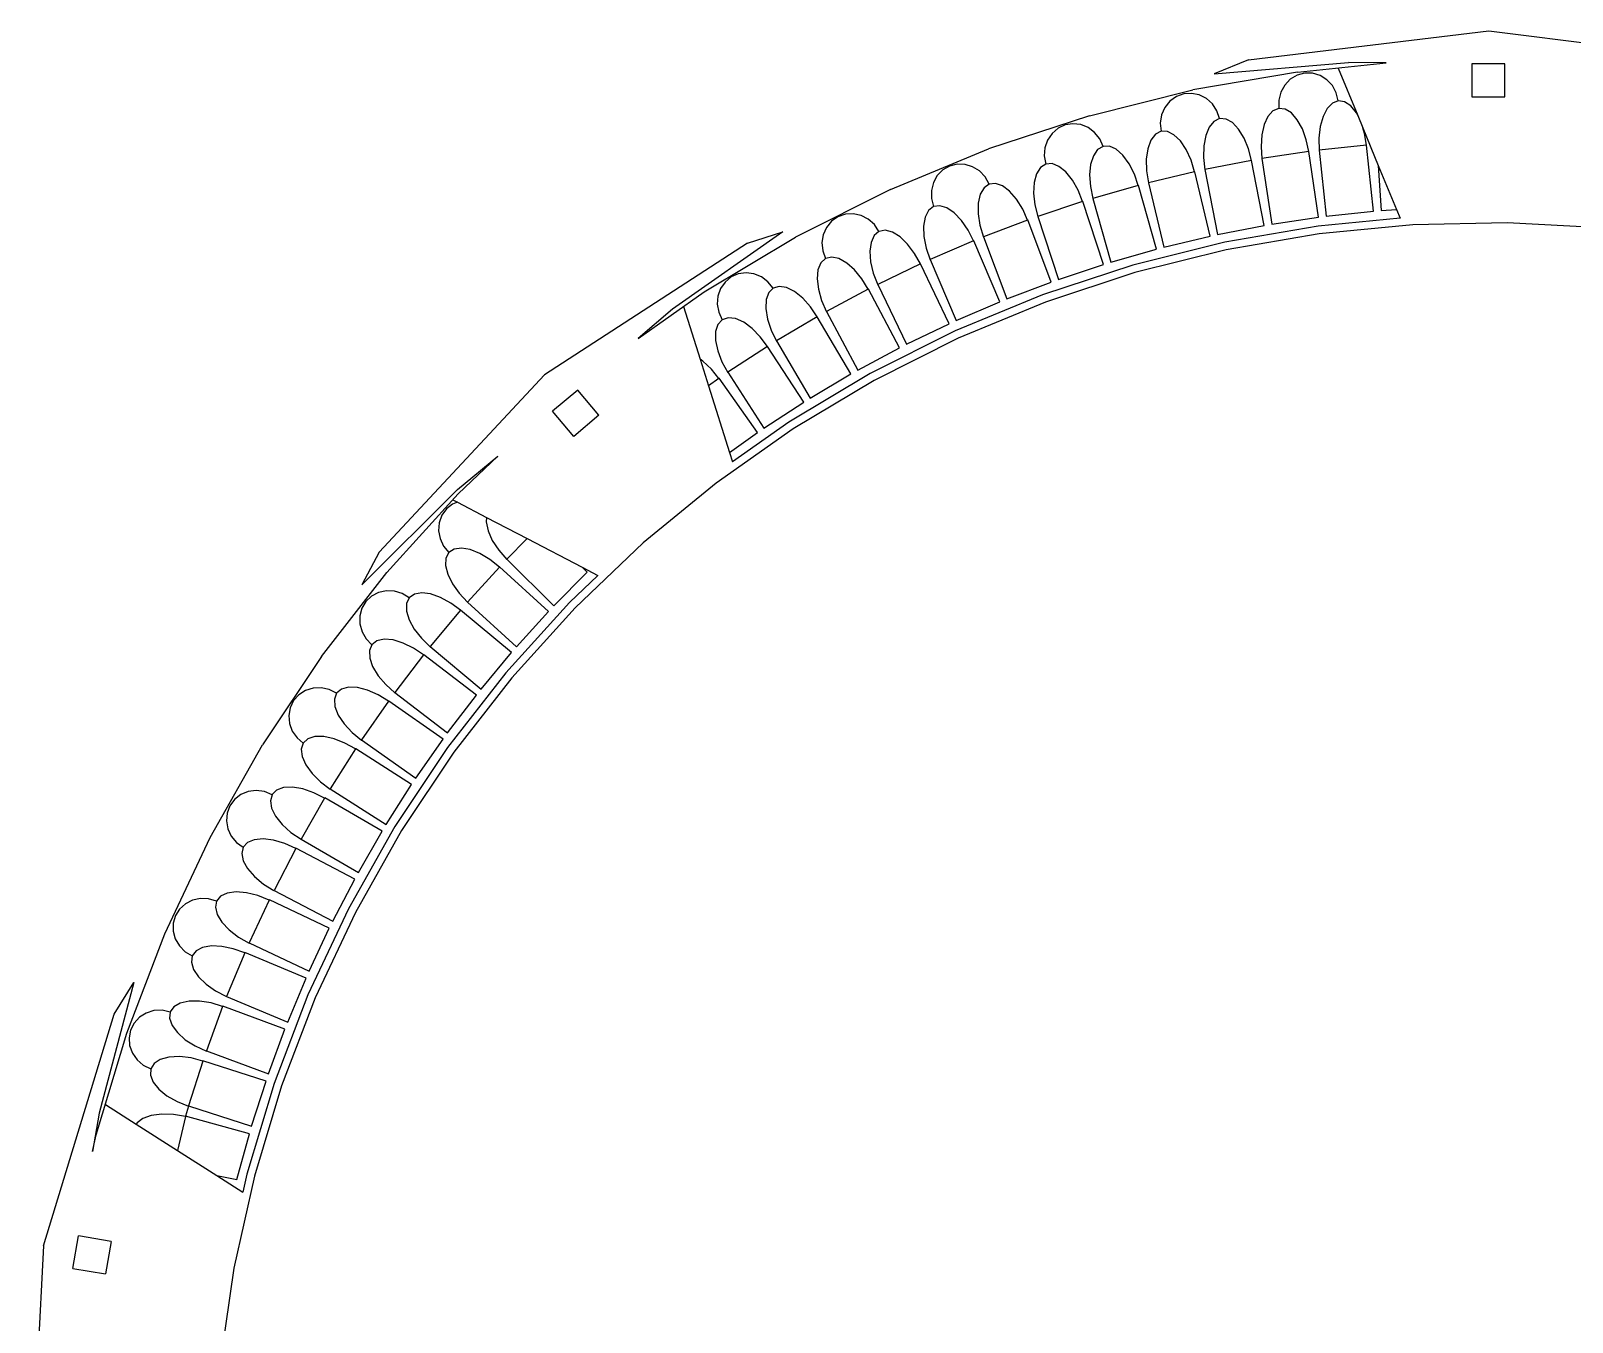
# Model space of a CAD drawing. Extents: x -761 to 761, y -265 to 265.
# Drawn here: x -564.7 to -471.2, y 186.5 to 264.9 of the extents above; entities that cross this region are included whole.
import ezdxf

# ---------------------------------------------------------------- set-up
doc = ezdxf.new("R2010")
doc.units = 0
doc.header["$MEASUREMENT"] = 0
doc.layers.get('0').update_dxf_attribs({"linetype": 'CONTINUOUS'})

msp = doc.modelspace()

# ---------------------------------------------------------------- linework, layer by layer
for p, q in [((-490.866, 263.095), (-476.279, 264.853)), ((-476.279, 264.853), (-461.699, 263.038)), ((-490.866, 263.095), (-492.945, 262.25)), ((-492.945, 262.25), (-484.794, 262.933)), ((-487.89, 262.356), (-482.505, 262.921)), ((-482.505, 262.921), (-484.794, 262.933)), ((-475.322, 262.857), (-477.322, 262.857)), ((-477.322, 262.857), (-477.322, 260.857)), ((-475.322, 260.857), (-475.322, 262.857)), ((-487.89, 262.356), (-494.245, 261.266)), ((-488.332, 261.914), (-488.667, 261.564)), ((-487.921, 262.159), (-488.332, 261.914)), ((-487.462, 262.283), (-487.921, 262.159)), ((-486.987, 262.278), (-487.462, 262.283)), ((-486.528, 262.143), (-486.987, 262.278)), ((-486.116, 261.888), (-486.528, 262.143)), ((-485.779, 261.53), (-486.116, 261.888)), ((-485.429, 262.588), (-484.243, 259.717)), ((-500.503, 259.709), (-494.245, 261.266)), ((-494.797, 261.025), (-495.243, 260.862)), ((-494.323, 261.06), (-494.797, 261.025)), ((-493.854, 260.965), (-494.323, 261.06)), ((-493.422, 260.746), (-493.854, 260.965)), ((-488.904, 261.133), (-489.026, 260.651)), ((-488.667, 261.564), (-488.904, 261.133)), ((-485.541, 261.094), (-485.779, 261.53)), ((-485.417, 260.609), (-485.541, 261.094)), ((-495.936, 260.204), (-496.135, 259.755)), ((-495.632, 260.582), (-495.936, 260.204)), ((-495.243, 260.862), (-495.632, 260.582)), ((-493.056, 260.418), (-493.422, 260.746)), ((-492.781, 260.004), (-493.056, 260.418)), ((-492.616, 259.531), (-492.781, 260.004)), ((-489.38, 259.998), (-489.684, 259.662)), ((-489.026, 260.15), (-489.38, 259.998)), ((-489.026, 260.651), (-489.026, 260.15)), ((-488.644, 260.108), (-489.026, 260.15)), ((-488.261, 259.875), (-488.644, 260.108)), ((-486.093, 260.15), (-486.345, 259.664)), ((-485.775, 260.472), (-486.093, 260.15)), ((-485.417, 260.609), (-485.775, 260.472)), ((-485.414, 260.609), (-485.417, 260.609)), ((-485.035, 260.551), (-485.414, 260.609)), ((-484.663, 260.302), (-485.035, 260.551)), ((-484.323, 259.878), (-484.663, 260.302)), ((-477.322, 260.857), (-475.322, 260.857)), ((-500.503, 259.709), (-506.629, 257.695)), ((-501.988, 259.145), (-502.419, 258.945)), ((-501.519, 259.221), (-501.988, 259.145)), ((-501.044, 259.166), (-501.519, 259.221)), ((-500.595, 258.985), (-501.044, 259.166)), ((-496.135, 259.755), (-496.215, 259.264)), ((-496.215, 259.264), (-496.172, 258.765)), ((-493.25, 259.016), (-493.46, 258.51)), ((-492.961, 259.365), (-493.25, 259.016)), ((-492.616, 259.531), (-492.961, 259.365)), ((-492.613, 259.532), (-492.616, 259.531)), ((-492.23, 259.507), (-492.613, 259.532)), ((-491.838, 259.29), (-492.23, 259.507)), ((-491.463, 258.897), (-491.838, 259.29)), ((-489.915, 259.165), (-490.059, 258.542)), ((-489.684, 259.662), (-489.915, 259.165)), ((-487.904, 259.466), (-488.261, 259.875)), ((-487.596, 258.91), (-487.904, 259.466)), ((-486.516, 259.047), (-486.593, 258.341)), ((-486.345, 259.664), (-486.516, 259.047)), ((-484.243, 259.717), (-484.323, 259.878)), ((-484.243, 259.717), (-483.935, 258.973)), ((-503.053, 258.23), (-503.213, 257.766)), ((-502.782, 258.633), (-503.053, 258.23)), ((-502.419, 258.945), (-502.782, 258.633)), ((-500.202, 258.69), (-500.595, 258.985)), ((-499.893, 258.301), (-500.202, 258.69)), ((-499.688, 257.844), (-499.893, 258.301)), ((-496.786, 258.223), (-496.974, 257.708)), ((-496.512, 258.583), (-496.786, 258.223)), ((-496.172, 258.765), (-496.512, 258.583)), ((-495.788, 258.756), (-496.172, 258.765)), ((-495.387, 258.557), (-495.788, 258.756)), ((-494.996, 258.18), (-495.387, 258.557)), ((-494.641, 257.653), (-494.996, 258.18)), ((-493.46, 258.51), (-493.577, 257.881)), ((-491.132, 258.355), (-491.463, 258.897)), ((-490.866, 257.7), (-491.132, 258.355)), ((-490.059, 258.542), (-490.106, 257.834)), ((-487.359, 258.245), (-487.596, 258.91)), ((-487.211, 257.53), (-487.359, 258.245)), ((-486.593, 258.341), (-486.571, 257.595)), ((-483.831, 258.634), (-483.935, 258.973)), ((-483.935, 258.973), (-482.99, 256.684)), ((-483.714, 257.916), (-483.831, 258.634)), ((-512.589, 255.235), (-506.629, 257.695)), ((-503.213, 257.766), (-503.251, 257.27)), ((-503.251, 257.27), (-503.165, 256.777)), ((-500.275, 257.277), (-500.441, 256.754)), ((-500.017, 257.648), (-500.275, 257.277)), ((-499.688, 257.844), (-500.017, 257.648)), ((-499.685, 257.845), (-499.688, 257.844)), ((-499.301, 257.852), (-499.685, 257.845)), ((-498.892, 257.67), (-499.301, 257.852)), ((-498.485, 257.31), (-498.892, 257.67)), ((-498.109, 256.798), (-498.485, 257.31)), ((-496.974, 257.708), (-497.064, 257.074)), ((-494.348, 257.01), (-494.641, 257.653)), ((-493.577, 257.881), (-493.593, 257.171)), ((-493.593, 257.171), (-493.507, 256.43)), ((-490.688, 256.994), (-490.866, 257.7)), ((-490.106, 257.834), (-490.052, 257.089)), ((-487.211, 257.53), (-490.05, 257.105)), ((-487.207, 257.531), (-487.211, 257.53)), ((-487.208, 257.515), (-487.211, 257.53)), ((-486.613, 253.548), (-487.207, 257.531)), ((-483.714, 257.916), (-486.57, 257.613)), ((-486.57, 257.613), (-486.146, 253.608)), ((-483.71, 257.917), (-483.714, 257.916)), ((-483.711, 257.899), (-483.714, 257.916)), ((-483.287, 253.912), (-483.71, 257.917)), ((-509.414, 256.418), (-509.749, 256.076)), ((-509.002, 256.654), (-509.414, 256.418)), ((-508.541, 256.77), (-509.002, 256.654)), ((-508.063, 256.756), (-508.541, 256.77)), ((-507.599, 256.614), (-508.063, 256.756)), ((-507.183, 256.354), (-507.599, 256.614)), ((-506.842, 255.992), (-507.183, 256.354)), ((-503.489, 256.566), (-503.73, 256.184)), ((-503.165, 256.777), (-503.489, 256.566)), ((-502.782, 256.8), (-503.165, 256.777)), ((-502.365, 256.636), (-502.782, 256.8)), ((-501.944, 256.294), (-502.365, 256.636)), ((-501.545, 255.799), (-501.944, 256.294)), ((-500.441, 256.754), (-500.504, 256.117)), ((-497.788, 256.169), (-498.109, 256.798)), ((-497.064, 257.074), (-497.05, 256.365)), ((-497.05, 256.365), (-496.932, 255.628)), ((-494.139, 256.31), (-496.923, 255.646)), ((-494.139, 256.31), (-494.348, 257.01)), ((-494.125, 256.313), (-494.139, 256.31)), ((-494.135, 256.295), (-494.139, 256.31)), ((-493.194, 252.395), (-494.125, 256.313)), ((-490.688, 256.994), (-493.506, 256.448)), ((-493.506, 256.448), (-492.743, 252.494)), ((-490.683, 256.995), (-490.688, 256.994)), ((-490.684, 256.977), (-490.688, 256.994)), ((-489.92, 253.041), (-490.683, 256.995)), ((-490.05, 257.105), (-489.457, 253.122)), ((-482.99, 256.684), (-482.819, 253.952)), ((-482.99, 256.684), (-481.885, 254.011)), ((-509.984, 255.652), (-510.104, 255.175)), ((-509.749, 256.076), (-509.984, 255.652)), ((-506.91, 255.332), (-507.135, 254.939)), ((-506.599, 255.555), (-506.91, 255.332)), ((-506.599, 255.555), (-506.842, 255.992)), ((-506.596, 255.556), (-506.599, 255.555)), ((-506.214, 255.596), (-506.596, 255.556)), ((-505.791, 255.449), (-506.214, 255.596)), ((-505.355, 255.126), (-505.791, 255.449)), ((-503.874, 255.655), (-503.909, 255.016)), ((-503.73, 256.184), (-503.874, 255.655)), ((-501.198, 255.183), (-501.545, 255.799)), ((-500.504, 256.117), (-500.46, 255.409)), ((-500.46, 255.409), (-500.311, 254.678)), ((-497.55, 255.48), (-500.31, 254.696)), ((-497.55, 255.48), (-497.788, 256.169)), ((-497.544, 255.482), (-497.55, 255.48)), ((-497.545, 255.464), (-497.55, 255.48)), ((-496.446, 251.608), (-497.544, 255.482)), ((-496.923, 255.646), (-495.992, 251.728)), ((-512.589, 255.235), (-518.352, 252.34)), ((-510.104, 255.175), (-510.1, 254.678)), ((-510.1, 254.678), (-509.972, 254.194)), ((-507.256, 254.405), (-507.264, 253.764)), ((-507.135, 254.939), (-507.256, 254.405)), ((-504.936, 254.648), (-505.355, 255.126)), ((-504.562, 254.048), (-504.936, 254.648)), ((-503.909, 255.016), (-503.835, 254.31)), ((-500.93, 254.503), (-503.654, 253.601)), ((-500.93, 254.503), (-501.198, 255.183)), ((-500.924, 254.506), (-500.93, 254.503)), ((-500.925, 254.49), (-500.93, 254.503)), ((-499.662, 250.682), (-500.924, 254.506)), ((-500.31, 254.696), (-499.212, 250.821)), ((-515.769, 253.576), (-516.159, 253.305)), ((-515.32, 253.731), (-515.769, 253.576)), ((-514.842, 253.758), (-515.32, 253.731)), ((-514.368, 253.656), (-514.842, 253.758)), ((-513.931, 253.432), (-514.368, 253.656)), ((-513.56, 253.101), (-513.931, 253.432)), ((-510.484, 253.554), (-510.582, 253.015)), ((-510.276, 253.956), (-510.484, 253.554)), ((-509.972, 254.194), (-510.276, 253.956)), ((-509.592, 254.25), (-509.972, 254.194)), ((-509.163, 254.122), (-509.592, 254.25)), ((-508.713, 253.818), (-509.163, 254.122)), ((-508.274, 253.358), (-508.713, 253.818)), ((-507.264, 253.764), (-507.159, 253.063)), ((-504.266, 253.382), (-504.562, 254.048)), ((-503.835, 254.31), (-503.655, 253.586)), ((-503.654, 253.601), (-502.392, 249.777)), ((-489.457, 253.122), (-486.613, 253.548)), ((-481.668, 253.486), (-486.64, 253.007)), ((-486.146, 253.608), (-483.287, 253.912)), ((-482.819, 253.952), (-481.885, 254.011)), ((-481.885, 254.011), (-481.668, 253.486)), ((-519.109, 252.67), (-525.808, 247.967)), ((-521.25, 251.983), (-519.109, 252.67)), ((-516.662, 252.493), (-516.741, 252.008)), ((-516.464, 252.936), (-516.662, 252.493)), ((-516.159, 253.305), (-516.464, 252.936)), ((-513.281, 252.686), (-513.572, 252.437)), ((-513.281, 252.686), (-513.56, 253.101)), ((-513.278, 252.687), (-513.281, 252.686)), ((-512.901, 252.76), (-513.278, 252.687)), ((-512.467, 252.65), (-512.901, 252.76)), ((-512.005, 252.365), (-512.467, 252.65)), ((-510.582, 253.015), (-510.562, 252.375)), ((-507.875, 252.775), (-508.274, 253.358)), ((-507.55, 252.119), (-507.875, 252.775)), ((-507.159, 253.063), (-506.948, 252.347)), ((-504.266, 253.382), (-506.947, 252.364)), ((-504.258, 253.385), (-504.266, 253.382)), ((-504.259, 253.367), (-504.266, 253.382)), ((-502.834, 249.619), (-504.258, 253.385)), ((-492.743, 252.494), (-489.92, 253.041)), ((-486.64, 253.007), (-492.309, 252.035)), ((-486.577, 252.535), (-492.211, 251.569)), ((-480.887, 253.083), (-486.577, 252.535)), ((-475.172, 253.209), (-480.887, 253.083)), ((-469.463, 252.912), (-475.172, 253.209)), ((-521.25, 251.983), (-533.575, 243.984)), ((-523.884, 249.028), (-518.352, 252.34)), ((-516.741, 252.008), (-516.694, 251.513)), ((-513.762, 252.027), (-513.837, 251.484)), ((-513.572, 252.437), (-513.762, 252.027)), ((-511.546, 251.925), (-512.005, 252.365)), ((-511.123, 251.359), (-511.546, 251.925)), ((-510.562, 252.375), (-510.427, 251.679)), ((-510.427, 251.679), (-510.186, 250.972)), ((-507.55, 252.119), (-510.178, 250.991)), ((-507.535, 252.126), (-507.55, 252.119)), ((-507.544, 252.107), (-507.55, 252.119)), ((-505.952, 248.424), (-507.535, 252.126)), ((-506.947, 252.364), (-505.523, 248.598)), ((-499.212, 250.821), (-496.446, 251.608)), ((-492.309, 252.035), (-497.89, 250.647)), ((-492.211, 251.569), (-497.758, 250.19)), ((-495.992, 251.728), (-493.194, 252.395)), ((-516.808, 250.779), (-516.981, 250.361)), ((-516.525, 251.042), (-516.808, 250.779)), ((-516.694, 251.513), (-516.525, 251.042)), ((-516.151, 251.13), (-516.525, 251.042)), ((-515.713, 251.039), (-516.151, 251.13)), ((-515.239, 250.774), (-515.713, 251.039)), ((-514.762, 250.354), (-515.239, 250.774)), ((-513.837, 251.484), (-513.79, 250.845)), ((-513.79, 250.845), (-513.626, 250.155)), ((-510.771, 250.72), (-513.354, 249.477)), ((-510.771, 250.72), (-511.123, 251.359)), ((-510.762, 250.724), (-510.771, 250.72)), ((-510.763, 250.706), (-510.771, 250.72)), ((-509.022, 247.094), (-510.762, 250.724)), ((-510.178, 250.991), (-508.595, 247.29)), ((-497.89, 250.647), (-503.354, 248.851)), ((-502.392, 249.777), (-499.662, 250.682)), ((-522.257, 249.926), (-522.622, 249.622)), ((-521.822, 250.118), (-522.257, 249.926)), ((-521.348, 250.186), (-521.822, 250.118)), ((-520.868, 250.125), (-521.348, 250.186)), ((-520.413, 249.939), (-520.868, 250.125)), ((-520.015, 249.641), (-520.413, 249.939)), ((-516.981, 250.361), (-517.032, 249.815)), ((-517.032, 249.815), (-516.958, 249.179)), ((-514.315, 249.807), (-514.762, 250.354)), ((-513.934, 249.181), (-514.315, 249.807)), ((-513.626, 250.155), (-513.354, 249.46)), ((-497.758, 250.19), (-503.189, 248.404)), ((-527.899, 246.203), (-523.884, 249.028)), ((-523.054, 248.771), (-523.09, 248.28)), ((-522.894, 249.228), (-523.054, 248.771)), ((-522.622, 249.622), (-522.894, 249.228)), ((-519.97, 248.979), (-520.125, 248.554)), ((-519.701, 249.252), (-520.015, 249.641)), ((-519.701, 249.252), (-519.97, 248.979)), ((-519.698, 249.253), (-519.701, 249.252)), ((-519.329, 249.358), (-519.698, 249.253)), ((-518.887, 249.286), (-519.329, 249.358)), ((-518.402, 249.041), (-518.887, 249.286)), ((-517.908, 248.642), (-518.402, 249.041)), ((-516.958, 249.179), (-516.764, 248.497)), ((-513.934, 249.181), (-516.463, 247.829)), ((-513.926, 249.186), (-513.934, 249.181)), ((-513.927, 249.17), (-513.934, 249.181)), ((-512.033, 245.633), (-513.926, 249.186)), ((-513.354, 249.477), (-511.614, 245.847)), ((-503.354, 248.851), (-508.67, 246.656)), ((-505.523, 248.598), (-502.834, 249.619)), ((-525.808, 247.967), (-527.899, 246.203)), ((-525.145, 248.141), (-524.139, 244.952)), ((-523.09, 248.28), (-523.001, 247.791)), ((-523.001, 247.791), (-522.793, 247.336)), ((-520.125, 248.554), (-520.153, 248.006)), ((-520.153, 248.006), (-520.052, 247.374)), ((-517.438, 248.114), (-517.908, 248.642)), ((-517.032, 247.507), (-517.438, 248.114)), ((-516.764, 248.497), (-516.463, 247.814)), ((-516.463, 247.829), (-514.57, 244.276)), ((-508.595, 247.29), (-505.952, 248.424)), ((-503.189, 248.404), (-508.472, 246.223)), ((-523.052, 247.05), (-523.189, 246.619)), ((-522.793, 247.336), (-523.052, 247.05)), ((-522.428, 247.456), (-522.793, 247.336)), ((-521.983, 247.403), (-522.428, 247.456)), ((-521.489, 247.18), (-521.983, 247.403)), ((-520.978, 246.802), (-521.489, 247.18)), ((-520.052, 247.374), (-519.829, 246.701)), ((-517.032, 247.507), (-519.499, 246.049)), ((-517.022, 247.513), (-517.032, 247.507)), ((-517.023, 247.495), (-517.032, 247.507)), ((-514.979, 244.045), (-517.022, 247.513)), ((-511.614, 245.847), (-509.022, 247.094)), ((-523.189, 246.619), (-523.193, 246.071)), ((-523.193, 246.071), (-523.065, 245.444)), ((-520.485, 246.295), (-520.978, 246.802)), ((-520.052, 245.704), (-520.485, 246.295)), ((-519.829, 246.701), (-519.499, 246.031)), ((-519.499, 246.049), (-517.456, 242.58)), ((-508.67, 246.656), (-513.81, 244.074)), ((-508.472, 246.223), (-513.581, 243.657)), ((-523.065, 245.444), (-522.813, 244.78)), ((-520.052, 245.704), (-522.449, 244.145)), ((-520.037, 245.713), (-520.052, 245.704)), ((-520.045, 245.694), (-520.052, 245.704)), ((-517.848, 242.336), (-520.037, 245.713)), ((-514.57, 244.276), (-512.033, 245.633)), ((-523.959, 244.831), (-524.139, 244.952)), ((-524.139, 244.952), (-523.624, 243.322)), ((-523.445, 244.346), (-523.959, 244.831)), ((-522.989, 243.775), (-523.445, 244.346)), ((-522.813, 244.78), (-522.455, 244.125)), ((-522.449, 244.145), (-520.26, 240.767)), ((-513.81, 244.074), (-518.745, 241.12)), ((-517.456, 242.58), (-514.979, 244.045)), ((-543.603, 233.246), (-533.575, 243.984)), ((-522.989, 243.775), (-523.624, 243.322)), ((-523.624, 243.322), (-522.35, 239.287)), ((-522.979, 243.782), (-522.989, 243.775)), ((-522.98, 243.764), (-522.989, 243.775)), ((-520.648, 240.501), (-522.979, 243.782)), ((-513.581, 243.657), (-518.485, 240.721)), ((-531.557, 243.073), (-533.087, 241.785)), ((-530.269, 241.542), (-531.557, 243.073)), ((-520.26, 240.767), (-517.848, 242.336)), ((-531.799, 240.255), (-533.087, 241.785)), ((-530.269, 241.542), (-531.799, 240.255)), ((-518.485, 240.721), (-523.16, 237.431)), ((-522.35, 239.287), (-520.648, 240.501)), ((-518.745, 241.12), (-522.169, 238.711)), ((-538.853, 237.032), (-536.404, 239.071)), ((-538.811, 236.779), (-536.404, 239.071)), ((-522.35, 239.287), (-522.169, 238.711)), ((-544.653, 231.258), (-538.853, 237.032)), ((-543.139, 231.998), (-538.811, 236.779)), ((-523.16, 237.431), (-527.578, 233.805)), ((-539.518, 235.862), (-539.795, 235.476)), ((-539.147, 236.159), (-539.518, 235.862)), ((-538.859, 236.28), (-539.147, 236.159)), ((-539.133, 236.423), (-538.859, 236.28)), ((-538.859, 236.28), (-537.082, 235.351)), ((-539.958, 235.026), (-539.996, 234.543)), ((-539.795, 235.476), (-539.958, 235.026)), ((-537.082, 235.351), (-537.108, 235.076)), ((-537.108, 235.076), (-536.996, 234.54)), ((-537.082, 235.351), (-534.622, 234.066)), ((-539.996, 234.543), (-539.907, 234.059)), ((-539.907, 234.059), (-539.697, 233.608)), ((-536.996, 234.54), (-536.738, 233.954)), ((-536.738, 233.954), (-536.351, 233.359)), ((-534.622, 234.066), (-535.863, 232.812)), ((-534.622, 234.066), (-531.287, 232.324)), ((-527.578, 233.805), (-531.717, 229.862)), ((-543.603, 233.246), (-544.653, 231.258)), ((-539.697, 233.608), (-539.379, 233.221)), ((-539.558, 232.879), (-539.58, 232.427)), ((-539.379, 233.221), (-539.558, 232.879)), ((-539.057, 233.43), (-539.379, 233.221)), ((-538.614, 233.492), (-539.057, 233.43)), ((-538.078, 233.401), (-538.614, 233.492)), ((-537.488, 233.165), (-538.078, 233.401)), ((-536.883, 232.8), (-537.488, 233.165)), ((-536.351, 233.359), (-535.862, 232.795)), ((-547.102, 226.912), (-543.139, 231.998)), ((-539.58, 232.427), (-539.445, 231.896)), ((-539.445, 231.896), (-539.162, 231.322)), ((-536.312, 232.336), (-538.239, 230.214)), ((-536.312, 232.336), (-536.883, 232.8)), ((-536.304, 232.344), (-536.312, 232.336)), ((-536.304, 232.33), (-536.312, 232.336)), ((-533.331, 229.634), (-536.304, 232.344)), ((-535.863, 232.812), (-533.008, 229.976)), ((-533.008, 229.976), (-530.984, 232.022)), ((-530.984, 232.022), (-531.287, 232.324)), ((-531.287, 232.324), (-530.342, 231.83)), ((-539.162, 231.322), (-538.75, 230.744)), ((-530.342, 231.83), (-532.058, 230.195)), ((-544.407, 230.244), (-544.65, 229.835)), ((-544.062, 230.571), (-544.407, 230.244)), ((-543.639, 230.794), (-544.062, 230.571)), ((-543.166, 230.898), (-543.639, 230.794)), ((-542.675, 230.875), (-543.166, 230.898)), ((-542.2, 230.728), (-542.675, 230.875)), ((-541.774, 230.467), (-542.2, 230.728)), ((-541.935, 230.12), (-541.938, 229.667)), ((-541.774, 230.467), (-541.935, 230.12)), ((-541.772, 230.469), (-541.774, 230.467)), ((-541.459, 230.691), (-541.772, 230.469)), ((-541.018, 230.772), (-541.459, 230.691)), ((-540.479, 230.704), (-541.018, 230.772)), ((-539.88, 230.494), (-540.479, 230.704)), ((-539.26, 230.155), (-539.88, 230.494)), ((-538.67, 229.716), (-539.26, 230.155)), ((-538.75, 230.744), (-538.238, 230.201)), ((-538.239, 230.214), (-535.266, 227.503)), ((-532.058, 230.195), (-535.918, 225.931)), ((-544.65, 229.835), (-544.774, 229.373)), ((-544.774, 229.373), (-544.77, 228.888)), ((-541.938, 229.667), (-541.781, 229.142)), ((-541.781, 229.142), (-541.474, 228.58)), ((-538.67, 229.716), (-540.503, 227.516)), ((-538.66, 229.728), (-538.67, 229.716)), ((-538.661, 229.71), (-538.67, 229.716)), ((-535.574, 227.147), (-538.66, 229.728)), ((-531.717, 229.862), (-535.553, 225.625)), ((-535.266, 227.503), (-533.331, 229.634)), ((-544.77, 228.888), (-544.64, 228.414)), ((-544.64, 228.414), (-544.392, 227.983)), ((-541.474, 228.58), (-541.038, 228.021)), ((-544.392, 227.983), (-544.043, 227.624)), ((-544.043, 227.624), (-544.192, 227.268)), ((-544.192, 227.268), (-544.175, 226.816)), ((-543.74, 227.86), (-544.043, 227.624)), ((-543.303, 227.959), (-543.74, 227.86)), ((-542.762, 227.915), (-543.303, 227.959)), ((-542.154, 227.73), (-542.762, 227.915)), ((-541.52, 227.418), (-542.154, 227.73)), ((-540.91, 227.004), (-541.52, 227.418)), ((-541.038, 228.021), (-540.502, 227.501)), ((-540.503, 227.516), (-537.417, 224.936)), ((-547.102, 226.912), (-550.678, 221.546)), ((-544.175, 226.816), (-543.996, 226.298)), ((-543.996, 226.298), (-543.665, 225.75)), ((-540.91, 227.004), (-542.645, 224.731)), ((-540.898, 227.02), (-540.91, 227.004)), ((-540.903, 226.999), (-540.91, 227.004)), ((-537.705, 224.573), (-540.898, 227.02)), ((-537.417, 224.936), (-535.574, 227.147)), ((-543.665, 225.75), (-543.205, 225.21)), ((-535.918, 225.931), (-539.453, 221.394)), ((-535.553, 225.625), (-539.066, 221.116)), ((-548.478, 224.59), (-548.794, 224.235)), ((-548.075, 224.849), (-548.478, 224.59)), ((-547.613, 224.993), (-548.075, 224.849)), ((-547.122, 225.012), (-547.613, 224.993)), ((-546.636, 224.906), (-547.122, 225.012)), ((-546.189, 224.682), (-546.636, 224.906)), ((-546.189, 224.682), (-546.32, 224.322)), ((-546.187, 224.684), (-546.189, 224.682)), ((-545.894, 224.932), (-546.187, 224.684)), ((-545.462, 225.05), (-545.894, 224.932)), ((-544.92, 225.029), (-545.462, 225.05)), ((-544.304, 224.87), (-544.92, 225.029)), ((-543.657, 224.585), (-544.304, 224.87)), ((-543.032, 224.198), (-543.657, 224.585)), ((-543.205, 225.21), (-542.648, 224.713)), ((-542.645, 224.731), (-539.451, 222.285)), ((-539.451, 222.285), (-537.705, 224.573)), ((-549.001, 223.807), (-549.085, 223.336)), ((-548.794, 224.235), (-549.001, 223.807)), ((-546.32, 224.322), (-546.285, 223.871)), ((-546.285, 223.871), (-546.083, 223.361)), ((-543.032, 224.198), (-544.67, 221.85)), ((-543.023, 224.211), (-543.032, 224.198)), ((-543.024, 224.193), (-543.032, 224.198)), ((-539.728, 221.904), (-543.023, 224.211)), ((-549.085, 223.336), (-549.04, 222.853)), ((-549.04, 222.853), (-548.87, 222.392)), ((-546.083, 223.361), (-545.729, 222.828)), ((-545.729, 222.828), (-545.247, 222.307)), ((-548.87, 222.392), (-548.586, 221.984)), ((-548.586, 221.984), (-548.208, 221.656)), ((-548.208, 221.656), (-548.325, 221.289)), ((-547.926, 221.917), (-548.208, 221.656)), ((-547.499, 222.053), (-547.926, 221.917)), ((-546.956, 222.055), (-547.499, 222.053)), ((-546.334, 221.923), (-546.956, 222.055)), ((-545.676, 221.666), (-546.334, 221.923)), ((-545.032, 221.305), (-545.676, 221.666)), ((-545.247, 222.307), (-544.669, 221.835)), ((-544.67, 221.85), (-541.375, 219.543)), ((-541.375, 219.543), (-539.728, 221.904)), ((-553.848, 215.931), (-550.678, 221.546)), ((-548.325, 221.289), (-548.271, 220.839)), ((-548.271, 220.839), (-548.047, 220.339)), ((-545.032, 221.305), (-546.571, 218.885)), ((-545.026, 221.315), (-545.032, 221.305)), ((-545.026, 221.301), (-545.032, 221.305)), ((-541.635, 219.15), (-545.026, 221.315)), ((-539.453, 221.394), (-542.642, 216.609)), ((-539.066, 221.116), (-542.237, 216.359)), ((-548.047, 220.339), (-547.671, 219.821)), ((-547.671, 219.821), (-547.166, 219.322)), ((-549.828, 218.808), (-550.098, 218.535)), ((-549.407, 218.962), (-549.828, 218.808)), ((-548.865, 218.987), (-549.407, 218.962)), ((-548.238, 218.882), (-548.865, 218.987)), ((-547.569, 218.653), (-548.238, 218.882)), ((-547.166, 219.322), (-546.569, 218.875)), ((-546.571, 218.885), (-543.181, 216.721)), ((-543.181, 216.721), (-541.635, 219.15)), ((-552.657, 217.865), (-552.826, 217.422)), ((-552.373, 218.246), (-552.657, 217.865)), ((-551.993, 218.538), (-552.373, 218.246)), ((-551.545, 218.721), (-551.993, 218.538)), ((-551.057, 218.782), (-551.545, 218.721)), ((-550.564, 218.718), (-551.057, 218.782)), ((-550.1, 218.533), (-550.564, 218.718)), ((-550.1, 218.533), (-550.2, 218.163)), ((-550.2, 218.163), (-550.126, 217.717)), ((-550.098, 218.535), (-550.1, 218.533)), ((-546.911, 218.32), (-548.343, 215.841)), ((-546.911, 218.32), (-547.569, 218.653)), ((-546.903, 218.335), (-546.911, 218.32)), ((-546.904, 218.316), (-546.911, 218.32)), ((-543.424, 216.318), (-546.903, 218.335)), ((-552.826, 217.422), (-552.87, 216.945)), ((-552.87, 216.945), (-552.784, 216.468)), ((-550.126, 217.717), (-549.882, 217.226)), ((-549.882, 217.226), (-549.483, 216.725)), ((-552.784, 216.468), (-552.576, 216.022)), ((-552.576, 216.022), (-552.258, 215.64)), ((-549.483, 216.725), (-548.958, 216.247)), ((-548.958, 216.247), (-548.342, 215.826)), ((-542.642, 216.609), (-545.47, 211.601)), ((-542.237, 216.359), (-545.047, 211.382)), ((-544.864, 213.824), (-543.424, 216.318)), ((-556.595, 210.097), (-553.848, 215.931)), ((-552.258, 215.64), (-551.853, 215.346)), ((-551.853, 215.346), (-551.938, 214.97)), ((-551.594, 215.63), (-551.853, 215.346)), ((-551.18, 215.802), (-551.594, 215.63)), ((-550.64, 215.85), (-551.18, 215.802)), ((-550.009, 215.772), (-550.64, 215.85)), ((-549.331, 215.572), (-550.009, 215.772)), ((-548.657, 215.266), (-549.98, 212.731)), ((-548.657, 215.266), (-549.331, 215.572)), ((-548.648, 215.284), (-548.657, 215.266)), ((-548.652, 215.264), (-548.657, 215.266)), ((-545.086, 213.418), (-548.648, 215.284)), ((-548.343, 215.841), (-544.864, 213.824)), ((-551.938, 214.97), (-551.845, 214.527)), ((-551.845, 214.527), (-551.58, 214.047)), ((-551.58, 214.047), (-551.161, 213.564)), ((-551.161, 213.564), (-550.616, 213.109)), ((-546.418, 210.865), (-545.086, 213.418)), ((-553.22, 212.377), (-553.466, 212.082)), ((-552.814, 212.566), (-553.22, 212.377)), ((-552.276, 212.637), (-552.814, 212.566)), ((-551.642, 212.586), (-552.276, 212.637)), ((-550.957, 212.415), (-551.642, 212.586)), ((-550.272, 212.139), (-550.957, 212.415)), ((-550.616, 213.109), (-549.982, 212.714)), ((-549.98, 212.731), (-546.418, 210.865)), ((-555.708, 211.6), (-555.959, 211.197)), ((-555.355, 211.923), (-555.708, 211.6)), ((-554.924, 212.144), (-555.355, 211.923)), ((-554.443, 212.246), (-554.924, 212.144)), ((-553.947, 212.224), (-554.443, 212.246)), ((-553.468, 212.079), (-553.947, 212.224)), ((-553.468, 212.079), (-553.536, 211.703)), ((-553.536, 211.703), (-553.424, 211.264)), ((-553.466, 212.082), (-553.468, 212.079)), ((-550.272, 212.139), (-551.487, 209.547)), ((-550.264, 212.154), (-550.272, 212.139)), ((-550.265, 212.136), (-550.272, 212.139)), ((-546.626, 210.443), (-550.264, 212.154)), ((-545.47, 211.601), (-547.92, 206.398)), ((-545.047, 211.382), (-547.482, 206.211)), ((-556.09, 210.74), (-556.092, 210.261)), ((-555.959, 211.197), (-556.09, 210.74)), ((-553.424, 211.264), (-553.139, 210.796)), ((-553.139, 210.796), (-552.699, 210.331)), ((-547.848, 207.835), (-546.626, 210.443)), ((-558.904, 204.076), (-556.595, 210.097)), ((-556.092, 210.261), (-555.967, 209.793)), ((-555.967, 209.793), (-555.721, 209.367)), ((-552.699, 210.331), (-552.136, 209.9)), ((-552.136, 209.9), (-551.486, 209.533)), ((-551.487, 209.547), (-547.848, 207.835)), ((-555.721, 209.367), (-555.371, 209.013)), ((-555.371, 209.013), (-554.943, 208.755)), ((-554.943, 208.755), (-554.996, 208.373)), ((-554.709, 209.059), (-554.943, 208.755)), ((-554.312, 209.266), (-554.709, 209.059)), ((-553.777, 209.36), (-554.312, 209.266)), ((-553.142, 209.336), (-553.777, 209.36)), ((-552.449, 209.195), (-553.142, 209.336)), ((-551.751, 208.947), (-552.856, 206.301)), ((-551.751, 208.947), (-552.449, 209.195)), ((-551.746, 208.958), (-551.751, 208.947)), ((-551.747, 208.946), (-551.751, 208.947)), ((-548.038, 207.404), (-551.746, 208.958)), ((-554.996, 208.373), (-554.866, 207.939)), ((-554.866, 207.939), (-554.56, 207.484)), ((-558.48, 207.136), (-560.582, 199.226)), ((-559.677, 205.233), (-558.48, 207.136)), ((-554.56, 207.484), (-554.101, 207.038)), ((-554.101, 207.038), (-553.52, 206.631)), ((-549.148, 204.746), (-548.038, 207.404)), ((-555.667, 205.894), (-556.055, 205.671)), ((-555.137, 206.011), (-555.667, 205.894)), ((-554.501, 206.014), (-555.137, 206.011)), ((-553.803, 205.902), (-554.501, 206.014)), ((-553.096, 205.685), (-553.803, 205.902)), ((-553.52, 206.631), (-552.855, 206.292)), ((-552.856, 206.301), (-549.148, 204.746)), ((-547.92, 206.398), (-549.979, 201.028)), ((-547.482, 206.211), (-549.528, 200.874)), ((-563.965, 191.18), (-559.677, 205.233)), ((-558.144, 205.037), (-558.468, 204.685)), ((-557.733, 205.293), (-558.144, 205.037)), ((-557.263, 205.437), (-557.733, 205.293)), ((-556.766, 205.457), (-557.263, 205.437)), ((-556.277, 205.353), (-556.766, 205.457)), ((-556.277, 205.353), (-556.313, 204.972)), ((-556.313, 204.972), (-556.164, 204.545)), ((-556.275, 205.356), (-556.277, 205.353)), ((-556.055, 205.671), (-556.275, 205.356)), ((-553.096, 205.685), (-554.085, 202.999)), ((-553.09, 205.702), (-553.096, 205.685)), ((-553.091, 205.684), (-553.096, 205.685)), ((-549.319, 204.308), (-553.09, 205.702)), ((-560.761, 197.902), (-558.904, 204.076)), ((-558.683, 204.261), (-558.775, 203.795)), ((-558.468, 204.685), (-558.683, 204.261)), ((-556.164, 204.545), (-555.84, 204.103)), ((-555.84, 204.103), (-555.362, 203.677)), ((-550.314, 201.605), (-549.319, 204.308)), ((-558.775, 203.795), (-558.737, 203.318)), ((-558.737, 203.318), (-558.571, 202.862)), ((-555.362, 203.677), (-554.763, 203.296)), ((-554.763, 203.296), (-554.085, 202.985)), ((-554.085, 202.999), (-550.314, 201.605)), ((-558.571, 202.862), (-558.29, 202.459)), ((-558.29, 202.459), (-557.912, 202.136)), ((-557.912, 202.136), (-557.462, 201.915)), ((-557.256, 202.239), (-557.462, 201.915)), ((-556.877, 202.478), (-557.256, 202.239)), ((-556.353, 202.618), (-556.877, 202.478)), ((-555.718, 202.648), (-556.353, 202.618)), ((-555.016, 202.566), (-555.718, 202.648)), ((-554.297, 202.379), (-555.17, 199.655)), ((-554.297, 202.379), (-555.016, 202.566)), ((-554.291, 202.398), (-554.297, 202.379)), ((-554.295, 202.379), (-554.297, 202.379)), ((-550.463, 201.167), (-554.291, 202.398)), ((-557.462, 201.915), (-557.483, 201.53)), ((-557.483, 201.53), (-557.316, 201.109)), ((-557.316, 201.109), (-556.973, 200.681)), ((-551.343, 198.424), (-550.463, 201.167)), ((-556.973, 200.681), (-556.478, 200.276)), ((-556.478, 200.276), (-555.863, 199.921)), ((-549.979, 201.028), (-551.635, 195.52)), ((-549.528, 200.874), (-551.174, 195.4)), ((-560.582, 199.226), (-560.984, 196.896)), ((-560.207, 199.743), (-558.335, 198.55)), ((-556.794, 199.169), (-557.424, 199.086)), ((-556.088, 199.147), (-556.794, 199.169)), ((-555.863, 199.921), (-555.172, 199.64)), ((-555.172, 199.64), (-555.348, 199.038)), ((-555.17, 199.655), (-551.343, 198.424)), ((-558.292, 198.631), (-558.335, 198.55)), ((-558.335, 198.55), (-555.83, 196.955)), ((-557.935, 198.902), (-558.292, 198.631)), ((-557.424, 199.086), (-557.935, 198.902)), ((-555.356, 199.021), (-556.088, 199.147)), ((-555.356, 199.021), (-555.83, 196.955)), ((-555.352, 199.039), (-555.356, 199.021)), ((-555.353, 199.021), (-555.356, 199.021)), ((-555.348, 199.038), (-555.353, 199.021)), ((-555.348, 199.038), (-555.352, 199.039)), ((-551.476, 197.972), (-555.348, 199.038)), ((-560.984, 196.896), (-560.761, 197.902)), ((-552.237, 195.194), (-551.476, 197.972)), ((-555.83, 196.955), (-553.442, 195.434)), ((-553.442, 195.434), (-552.237, 195.194)), ((-553.442, 195.434), (-551.876, 194.436)), ((-551.635, 195.52), (-551.876, 194.436)), ((-551.174, 195.4), (-552.412, 189.82)), ((-562.177, 189.81), (-561.834, 191.78)), ((-559.863, 191.437), (-561.834, 191.78)), ((-563.965, 191.18), (-564.733, 176.507)), ((-559.863, 191.437), (-560.206, 189.467)), ((-562.177, 189.81), (-560.206, 189.467)), ((-552.412, 189.82), (-553.234, 184.164))]:
    msp.add_line(p, q)

doc.saveas('drawing.dxf')
